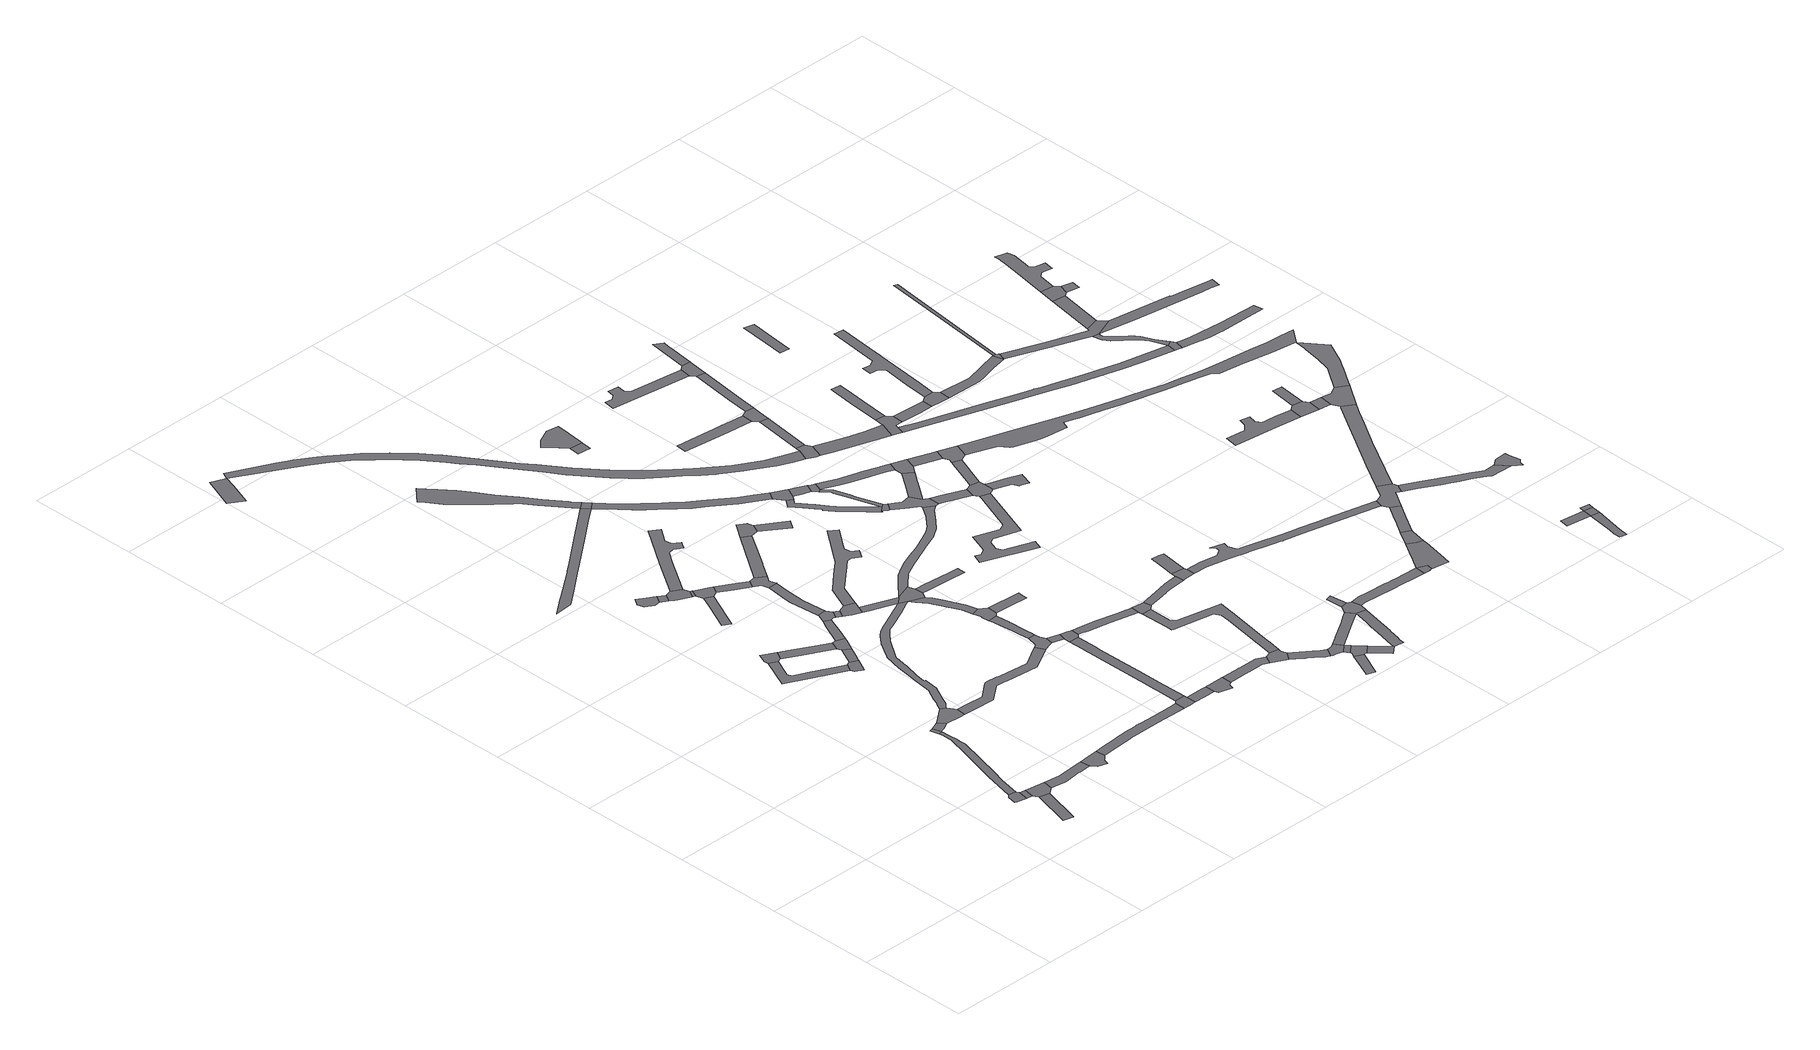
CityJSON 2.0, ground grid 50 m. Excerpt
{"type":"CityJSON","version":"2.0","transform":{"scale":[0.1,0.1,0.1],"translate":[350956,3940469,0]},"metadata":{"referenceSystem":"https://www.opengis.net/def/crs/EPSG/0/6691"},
"CityObjects":{
"road1":{"type":"Road","geometry":[{"type":"MultiSurface","lod":"1","boundaries":[[[0,1,2,3,4,5,6,7,8,9]]]}]},
"road2":{"type":"Road","geometry":[{"type":"MultiSurface","lod":"1","boundaries":[[[10,11,12,13]]]}]},
"road3":{"type":"Road","attributes":{"RoadStructureAttribute.sectionType":"1"},"geometry":[{"type":"MultiSurface","lod":"1","boundaries":[[[14,15,7,6,16]]]}]},
"road4":{"type":"Road","geometry":[{"type":"MultiSurface","lod":"1","boundaries":[[[12,17,18,14,16,13]]]}]},
"road5":{"type":"Road","attributes":{"RoadStructureAttribute.sectionType":"1"},"geometry":[{"type":"MultiSurface","lod":"1","boundaries":[[[19,20,21,22,23,9,8,24,25,26,27,28,29,30,31]]]}]},
"road6":{"type":"Road","attributes":{"RoadStructureAttribute.sectionType":"1"},"geometry":[{"type":"MultiSurface","lod":"1","boundaries":[[[32,33,34,35,18,17,36,37,38,39,40,41,42]]]}]},
"road7":{"type":"Road","geometry":[{"type":"MultiSurface","lod":"1","boundaries":[[[31,30,43,44,45,46]]]}]},
"road8":{"type":"Road","attributes":{"RoadStructureAttribute.sectionType":"1"},"geometry":[{"type":"MultiSurface","lod":"1","boundaries":[[[47,48,49,44,43,50,51]]]}]},
"road9":{"type":"Road","geometry":[{"type":"MultiSurface","lod":"1","boundaries":[[[52,53,54,55,56,57,47,51]]]}]},
"road10":{"type":"Road","geometry":[{"type":"MultiSurface","lod":"1","boundaries":[[[58,32,42,59,60,61,62,63,64,65,66]]]}]},
"road11":{"type":"Road","attributes":{"RoadStructureAttribute.sectionType":"1"},"geometry":[{"type":"MultiSurface","lod":"1","boundaries":[[[67,68,69,70,71,72,73,74,75]]]}]},
"road12":{"type":"Road","geometry":[{"type":"MultiSurface","lod":"1","boundaries":[[[72,71,76,77,78,79]]]}]},
"road13":{"type":"Road","geometry":[{"type":"MultiSurface","lod":"1","boundaries":[[[80,81,82,83,67,75]]]}]},
"road14":{"type":"Road","attributes":{"RoadStructureAttribute.sectionType":"1"},"geometry":[{"type":"MultiSurface","lod":"1","boundaries":[[[76,84,85,86,87,88,89,77]]]}]},
"road15":{"type":"Road","geometry":[{"type":"MultiSurface","lod":"1","boundaries":[[[90,91,92,93,94,95,96]]]}]},
"road16":{"type":"Road","attributes":{"RoadStructureAttribute.sectionType":"1"},"geometry":[{"type":"MultiSurface","lod":"1","boundaries":[[[97,98,99,100,101,83,82]]]}]},
"road17":{"type":"Road","attributes":{"RoadStructureAttribute.sectionType":"1"},"geometry":[{"type":"MultiSurface","lod":"1","boundaries":[[[95,102,103,96]]]}]},
"road18":{"type":"Road","attributes":{"RoadStructureAttribute.sectionType":"1"},"geometry":[{"type":"MultiSurface","lod":"1","boundaries":[[[104,105,106,107,108,109]]]}]},
"road19":{"type":"Road","geometry":[{"type":"MultiSurface","lod":"1","boundaries":[[[110,111,103,102,112,113,114,115,116,117]]]}]},
"road20":{"type":"Road","geometry":[{"type":"MultiSurface","lod":"1","boundaries":[[[118,87,86,100,99,119,120]]]}]},
"road21":{"type":"Road","attributes":{"RoadStructureAttribute.sectionType":"1"},"geometry":[{"type":"MultiSurface","lod":"1","boundaries":[[[121,122,123,124,125,126,127,128,129,130,131,132,133,134,135,136,137]]]}]},
"road22":{"type":"Road","attributes":{"RoadStructureAttribute.sectionType":"1"},"geometry":[{"type":"MultiSurface","lod":"1","boundaries":[[[138,139,140,141,142,143,144,145,146,147,148,149,150,151,152,66,65,153,154,155,156,157,158,159,160,161,162,163,164]]]}]},
"road23":{"type":"Road","attributes":{"RoadStructureAttribute.sectionType":"1"},"geometry":[{"type":"MultiSurface","lod":"1","boundaries":[[[116,115,165,166]]]}]},
"road24":{"type":"Road","geometry":[{"type":"MultiSurface","lod":"1","boundaries":[[[165,104,109,167,168,169,170,166]]]}]},
"road25":{"type":"Road","attributes":{"RoadStructureAttribute.sectionType":"1"},"geometry":[{"type":"MultiSurface","lod":"1","boundaries":[[[171,172,173,174,118,120]]]}]},
"road26":{"type":"Road","attributes":{"RoadStructureAttribute.sectionType":"1"},"geometry":[{"type":"MultiSurface","lod":"1","boundaries":[[[53,175,176,177,178,179,180,181,182,183,184,185,186,187,188,189,190,191,192,193,54]]]}]},
"road27":{"type":"Road","attributes":{"RoadStructureAttribute.sectionType":"1"},"geometry":[{"type":"MultiSurface","lod":"1","boundaries":[[[194,195,196,197,198,199,200,201,202,203,204,205,206,207,208,209,210,56,55,211,212,213,214,215,216,217,218,219,220,221,222,223,224,225,226,227,228,229,230,231]]]}]},
"road28":{"type":"Road","geometry":[{"type":"MultiSurface","lod":"1","boundaries":[[[172,232,233,234,235,236,237,173]]]}]},
"road29":{"type":"Road","attributes":{"RoadStructureAttribute.sectionType":"1"},"geometry":[{"type":"MultiSurface","lod":"1","boundaries":[[[167,238,239,240,241,168]]]}]},
"road30":{"type":"Road","attributes":{"RoadStructureAttribute.sectionType":"1"},"geometry":[{"type":"MultiSurface","lod":"1","boundaries":[[[233,242,243,234]]]}]},
"road31":{"type":"Road","attributes":{"RoadStructureAttribute.sectionType":"1"},"geometry":[{"type":"MultiSurface","lod":"1","boundaries":[[[244,245,236,235,246,247,248,249,250,251,252,253]]]}]},
"road32":{"type":"Road","attributes":{"RoadStructureAttribute.sectionType":"1"},"geometry":[{"type":"MultiSurface","lod":"1","boundaries":[[[254,255,256,257,258,259,260,261,262,263,264,265,266,110,117]]]}]},
"road33":{"type":"Road","geometry":[{"type":"MultiSurface","lod":"1","boundaries":[[[267,268,269,243,242,270,271]]]}]},
"road34":{"type":"Road","geometry":[{"type":"MultiSurface","lod":"1","boundaries":[[[252,272,273,274,275,276,277,240,239,278,253]]]}]},
"road35":{"type":"Road","attributes":{"RoadStructureAttribute.sectionType":"1"},"geometry":[{"type":"MultiSurface","lod":"1","boundaries":[[[279,280,281,282,283,284,285,286,287,288,289,290,291,292,293,294,295,296,297,298,299,137]]]}]},
"road36":{"type":"Road","geometry":[{"type":"MultiSurface","lod":"1","boundaries":[[[300,301,302,303,304,305,138,164]]]}]},
"road37":{"type":"Road","attributes":{"RoadStructureAttribute.sectionType":"1"},"geometry":[{"type":"MultiSurface","lod":"1","boundaries":[[[306,307,308,267,271,309,310,194]]]}]},
"road38":{"type":"Road","attributes":{"RoadStructureAttribute.sectionType":"1"},"geometry":[{"type":"MultiSurface","lod":"1","boundaries":[[[311,312,313,314,315,316,303,302]]]}]},
"road39":{"type":"Road","attributes":{"RoadStructureAttribute.sectionType":"1"},"geometry":[{"type":"MultiSurface","lod":"1","boundaries":[[[304,317,318,319,320,321,322,323,324,325,326,327,328,329,330,331,332,333,334,335,305]]]}]},
"road40":{"type":"Road","attributes":{"RoadStructureAttribute.sectionType":"1"},"geometry":[{"type":"MultiSurface","lod":"1","boundaries":[[[336,337,338,339,340,277,276]]]}]},
"road41":{"type":"Road","geometry":[{"type":"MultiSurface","lod":"1","boundaries":[[[341,342,343,344,184,183,345,346,347,348]]]}]},
"road42":{"type":"Road","geometry":[{"type":"MultiSurface","lod":"1","boundaries":[[[136,349,350,279,137]]]}]},
"road43":{"type":"Road","geometry":[{"type":"MultiSurface","lod":"1","boundaries":[[[351,352,306,194,231,353,354]]]}]},
"road44":{"type":"Road","attributes":{"RoadStructureAttribute.sectionType":"1"},"geometry":[{"type":"MultiSurface","lod":"1","boundaries":[[[342,355,356,357,358,359,360,361,362,363,364,365,366,367,343]]]}]},
"road45":{"type":"Road","attributes":{"RoadStructureAttribute.sectionType":"1"},"geometry":[{"type":"MultiSurface","lod":"1","boundaries":[[[368,369,370,371,372,373,374,375,376,377,378,379,380,381,382,383,384,385,353,231]]]}]},
"road46":{"type":"Road","attributes":{"RoadStructureAttribute.sectionType":"1"},"geometry":[{"type":"MultiSurface","lod":"1","boundaries":[[[347,386,387,348]]]}]},
"road47":{"type":"Road","attributes":{"RoadStructureAttribute.sectionType":"1"},"geometry":[{"type":"MultiSurface","lod":"1","boundaries":[[[388,389,390,391,392,393,394,395,396,397,398,399,400,401,402,403,404,405,406,407,408,409,410,411,412,413,414,415,416,417,418,419,420,421,422,423,424,425,426,427,428,429,430,431,432,433,434,435,436,437,438,439,440,441,442,443,444,445,446,447,448,449,450,390,451,452,453]]]}]},
"road48":{"type":"Road","geometry":[{"type":"MultiSurface","lod":"1","boundaries":[[[312,454,455,456,457,458,459,313]]]}]},
"road49":{"type":"Road","geometry":[{"type":"MultiSurface","lod":"1","boundaries":[[[377,376,460,461,462,364,363,463,464]]]}]},
"road50":{"type":"Road","attributes":{"RoadStructureAttribute.sectionType":"1"},"geometry":[{"type":"MultiSurface","lod":"1","boundaries":[[[465,466,467,468,469,470,471,472,473,474,475,476,477,478,479,480,481,482,483,269,268]]]}]},
"road51":{"type":"Road","geometry":[{"type":"MultiSurface","lod":"1","boundaries":[[[484,485,387,386,325,324,486,487]]]}]},
"road52":{"type":"Road","attributes":{"RoadStructureAttribute.sectionType":"1"},"geometry":[{"type":"MultiSurface","lod":"1","boundaries":[[[488,340,339,489,490,491,492,493]]]}]},
"road53":{"type":"Road","geometry":[{"type":"MultiSurface","lod":"1","boundaries":[[[463,494,495,496,497,464]]]}]},
"road54":{"type":"Road","attributes":{"RoadStructureAttribute.sectionType":"1"},"geometry":[{"type":"MultiSurface","lod":"1","boundaries":[[[498,499,500,501,502,503,504,351,354]]]}]},
"road55":{"type":"Road","attributes":{"RoadStructureAttribute.sectionType":"1"},"geometry":[{"type":"MultiSurface","lod":"1","boundaries":[[[505,506,507,508,509,510,511,512,513,514,515,516,517,518,519,520,521,522,523,524,525,526,349,136]]]}]},
"road56":{"type":"Road","attributes":{"RoadStructureAttribute.sectionType":"1"},"geometry":[{"type":"MultiSurface","lod":"1","boundaries":[[[527,528,529,530,531,532,533,534,535,536,537,538,539,458,457]]]}]},
"road57":{"type":"Road","geometry":[{"type":"MultiSurface","lod":"1","boundaries":[[[540,541,490,489]]]}]},
"road58":{"type":"Road","attributes":{"RoadStructureAttribute.sectionType":"1"},"geometry":[{"type":"MultiSurface","lod":"1","boundaries":[[[486,542,543,544,545,546,547,548,549,550,551,487]]]}]},
"road59":{"type":"Road","attributes":{"RoadStructureAttribute.sectionType":"1"},"geometry":[{"type":"MultiSurface","lod":"1","boundaries":[[[552,553,554,555,556,557,558,559,560,561,562,563,564,306,352,565,566,567,568,569,570,571,572,573,574,575,576]]]}]},
"road60":{"type":"Road","geometry":[{"type":"MultiSurface","lod":"1","boundaries":[[[577,578,579,580,532,531,581]]]}]},
"road61":{"type":"Road","geometry":[{"type":"MultiSurface","lod":"1","boundaries":[[[582,583,584,585]]]}]},
"road62":{"type":"Road","attributes":{"RoadStructureAttribute.sectionType":"1"},"geometry":[{"type":"MultiSurface","lod":"1","boundaries":[[[586,587,588,589,582,585,590,591,592,593]]]}]},
"road63":{"type":"Road","geometry":[{"type":"MultiSurface","lod":"1","boundaries":[[[594,595,546,545,596,597,598]]]}]},
"road64":{"type":"Road","attributes":{"RoadStructureAttribute.sectionType":"1"},"geometry":[{"type":"MultiSurface","lod":"1","boundaries":[[[599,600,601,602,603,604,605,580,579,606,607,608,609,610,611,612,613,597,596]]]}]},
"road65":{"type":"Road","attributes":{"RoadStructureAttribute.sectionType":"1"},"geometry":[{"type":"MultiSurface","lod":"1","boundaries":[[[614,615,616,577,581,617,618,619,620,621,622,623,624,625]]]}]},
"road66":{"type":"Road","geometry":[{"type":"MultiSurface","lod":"1","boundaries":[[[626,627,628,515,514,629,630,631]]]}]},
"road67":{"type":"Road","attributes":{"RoadStructureAttribute.sectionType":"1"},"geometry":[{"type":"MultiSurface","lod":"1","boundaries":[[[632,633,634,635,636,637,638,639,630,629,640,641,642,643,644,645,646,647,648,649,650]]]}]},
"road68":{"type":"Road","geometry":[{"type":"MultiSurface","lod":"1","boundaries":[[[651,652,653,654,655,656,657]]]}]},
"road69":{"type":"Road","attributes":{"RoadStructureAttribute.sectionType":"1"},"geometry":[{"type":"MultiSurface","lod":"1","boundaries":[[[658,659,660,661,626,631]]]}]},
"road70":{"type":"Road","geometry":[{"type":"MultiSurface","lod":"1","boundaries":[[[662,663,625,624,664,665,666,667,668,669]]]}]},
"road71":{"type":"Road","attributes":{"RoadStructureAttribute.sectionType":"1"},"geometry":[{"type":"MultiSurface","lod":"1","boundaries":[[[667,670,671,672,668]]]}]},
"road72":{"type":"Road","geometry":[{"type":"MultiSurface","lod":"1","boundaries":[[[673,674,675,660,659,676]]]}]},
"road73":{"type":"Road","geometry":[{"type":"MultiSurface","lod":"1","boundaries":[[[650,677,678,679,680,681,682,683,684,632]]]}]},
"road74":{"type":"Road","geometry":[{"type":"MultiSurface","lod":"1","boundaries":[[[685,686,672,671,687,657,656,688,689,690]]]}]},
"road75":{"type":"Road","attributes":{"RoadStructureAttribute.sectionType":"1"},"geometry":[{"type":"MultiSurface","lod":"1","boundaries":[[[691,692,693,694,695,696,697,698,699,700,594,598]]]}]},
"road76":{"type":"Road","attributes":{"RoadStructureAttribute.sectionType":"1"},"geometry":[{"type":"MultiSurface","lod":"1","boundaries":[[[690,689,701,702,703,704]]]}]},
"road77":{"type":"Road","attributes":{"RoadStructureAttribute.sectionType":"1"},"geometry":[{"type":"MultiSurface","lod":"1","boundaries":[[[705,706,707,708,709,710,711,712,713,714,715,716,717,718,719,720,721,722,723]]]}]},
"road78":{"type":"Road","geometry":[{"type":"MultiSurface","lod":"1","boundaries":[[[575,724,725,726,727,728,729,681,680,730,731,576]]]}]},
"road79":{"type":"Road","attributes":{"RoadStructureAttribute.sectionType":"1"},"geometry":[{"type":"MultiSurface","lod":"1","boundaries":[[[732,733,734,735,736,737,738,669,668,739,740,732,741,742,743,744,704,745,746,747,748,749,750,751]]]}]},
"road80":{"type":"Road","attributes":{"RoadStructureAttribute.sectionType":"1"},"geometry":[{"type":"MultiSurface","lod":"1","boundaries":[[[752,753,754,755,632,684,756,757,758,759,673,760,761,762,763,764,765,766,767,768,769,770,771,772,773,774,674,673,676]]]}]},
"road81":{"type":"Road","attributes":{"RoadStructureAttribute.sectionType":"1"},"geometry":[{"type":"MultiSurface","lod":"1","boundaries":[[[775,776,777,778,779,780,781,782]]]}]},
"road82":{"type":"Road","geometry":[{"type":"MultiSurface","lod":"1","boundaries":[[[783,784,785,696,695,786,787,788]]]}]},
"road83":{"type":"Road","geometry":[{"type":"MultiSurface","lod":"1","boundaries":[[[784,789,790,791,792,793,785]]]}]},
"road84":{"type":"Road","attributes":{"RoadStructureAttribute.sectionType":"1"},"geometry":[{"type":"MultiSurface","lod":"1","boundaries":[[[794,795,796,797,798,799,728,727]]]}]},
"road85":{"type":"Road","attributes":{"RoadStructureAttribute.sectionType":"1"},"geometry":[{"type":"MultiSurface","lod":"1","boundaries":[[[800,725,724,801,802,803]]]}]},
"road86":{"type":"Road","geometry":[{"type":"MultiSurface","lod":"1","boundaries":[[[420,804,805,806,807,808,809,421]]]}]},
"road87":{"type":"Road","geometry":[{"type":"MultiSurface","lod":"1","boundaries":[[[810,811,812,813,733,732,751]]]}]},
"road88":{"type":"Road","attributes":{"RoadStructureAttribute.sectionType":"1"},"geometry":[{"type":"MultiSurface","lod":"1","boundaries":[[[814,815,813,812]]]}]},
"road89":{"type":"Road","attributes":{"RoadStructureAttribute.sectionType":"1"},"geometry":[{"type":"MultiSurface","lod":"1","boundaries":[[[808,816,817,818,809]]]}]},
"road90":{"type":"Road","geometry":[{"type":"MultiSurface","lod":"1","boundaries":[[[803,802,705,723,819,820,821,822,823]]]}]},
"road91":{"type":"Road","geometry":[{"type":"MultiSurface","lod":"1","boundaries":[[[767,766,798,797,824,825]]]}]},
"road92":{"type":"Road","geometry":[{"type":"MultiSurface","lod":"1","boundaries":[[[826,827,828,829,830,831,832,833,834,835]]]}]},
"road93":{"type":"Road","geometry":[{"type":"MultiSurface","lod":"1","boundaries":[[[775,782,818,817,836,837,838]]]}]},
"road94":{"type":"Road","attributes":{"RoadStructureAttribute.sectionType":"1"},"geometry":[{"type":"MultiSurface","lod":"1","boundaries":[[[839,840,841,842,843,844,807,806]]]}]},
"road95":{"type":"Road","attributes":{"RoadStructureAttribute.sectionType":"1"},"geometry":[{"type":"MultiSurface","lod":"1","boundaries":[[[845,846,847,823,822,848,849]]]}]},
"road96":{"type":"Road","attributes":{"RoadStructureAttribute.sectionType":"1"},"geometry":[{"type":"MultiSurface","lod":"1","boundaries":[[[824,850,851,852,825]]]}]},
"road97":{"type":"Road","attributes":{"RoadStructureAttribute.sectionType":"1"},"geometry":[{"type":"MultiSurface","lod":"1","boundaries":[[[853,854,855,856,857,858,859,860,861,862,863,820,819]]]}]},
"road98":{"type":"Road","attributes":{"RoadStructureAttribute.sectionType":"1"},"geometry":[{"type":"MultiSurface","lod":"1","boundaries":[[[837,864,865,866,867,838]]]}]},
"road99":{"type":"Road","attributes":{"RoadStructureAttribute.sectionType":"1"},"geometry":[{"type":"MultiSurface","lod":"1","boundaries":[[[810,868,869,870,871,872,873,874,875,876,877,878,879,880,881,882,883,811]]]}]},
"road100":{"type":"Road","geometry":[{"type":"MultiSurface","lod":"1","boundaries":[[[848,884,885,851,850,886,887,849]]]}]},
"road101":{"type":"Road","geometry":[{"type":"MultiSurface","lod":"1","boundaries":[[[888,889,826,835,866,865,890,891]]]}]},
"road102":{"type":"Road","geometry":[{"type":"MultiSurface","lod":"1","boundaries":[[[842,841,892,893,894,895,896,897,898,899]]]}]},
"road103":{"type":"Road","attributes":{"RoadStructureAttribute.sectionType":"1"},"geometry":[{"type":"MultiSurface","lod":"1","boundaries":[[[900,901,902,903,904,905,888,891]]]}]},
"road104":{"type":"Road","attributes":{"RoadStructureAttribute.sectionType":"1"},"geometry":[{"type":"MultiSurface","lod":"1","boundaries":[[[906,907,908,909,910,911,912,913,914,915,916,917,918,919,920,921,922,923,924,925,926,927,928,929,930,931,932,933,934,935,936,783,788]]]}]},
"road105":{"type":"Road","attributes":{"RoadStructureAttribute.sectionType":"1"},"geometry":[{"type":"MultiSurface","lod":"1","boundaries":[[[937,938,939,940,941,942,899,898]]]}]},
"road106":{"type":"Road","geometry":[{"type":"MultiSurface","lod":"1","boundaries":[[[873,943,944,945,946,874]]]}]},
"road107":{"type":"Road","attributes":{"RoadStructureAttribute.sectionType":"1"},"geometry":[{"type":"MultiSurface","lod":"1","boundaries":[[[947,948,949,897,896]]]}]},
"road108":{"type":"Road","attributes":{"RoadStructureAttribute.sectionType":"1"},"geometry":[{"type":"MultiSurface","lod":"1","boundaries":[[[945,950,951,952,953,954,955,956,957,958,959,960,961,874,946]]]}]},
"road109":{"type":"Road","geometry":[{"type":"MultiSurface","lod":"1","boundaries":[[[962,949,948,963,964,965,966]]]}]},
"road110":{"type":"Road","geometry":[{"type":"MultiSurface","lod":"1","boundaries":[[[967,968,969,959,958,957]]]}]},
"road111":{"type":"Road","attributes":{"RoadStructureAttribute.sectionType":"1"},"geometry":[{"type":"MultiSurface","lod":"1","boundaries":[[[970,971,972,973,974,975,976]]]}]},
"road112":{"type":"Road","attributes":{"RoadStructureAttribute.sectionType":"1"},"geometry":[{"type":"MultiSurface","lod":"1","boundaries":[[[977,978,979,980,981,982,983,984,985,986,962,966]]]}]},
"road113":{"type":"Road","attributes":{"RoadStructureAttribute.sectionType":"1"},"geometry":[{"type":"MultiSurface","lod":"1","boundaries":[[[987,988,989,990,991,992,993,994,995,969,968]]]}]},
"road114":{"type":"Road","attributes":{"RoadStructureAttribute.sectionType":"1"},"geometry":[{"type":"MultiSurface","lod":"1","boundaries":[[[964,996,997,998,999,1000,1001,1002,1003,1004,965]]]}]},
"road115":{"type":"Road","geometry":[{"type":"MultiSurface","lod":"1","boundaries":[[[1005,1006,919,918,991,990,1007,1008,1009,1010,1011,1012,1013,1014,1015]]]}]},
"road116":{"type":"Road","attributes":{"RoadStructureAttribute.sectionType":"1"},"geometry":[{"type":"MultiSurface","lod":"1","boundaries":[[[893,1016,1017,1018,1019,1020,1021,1022,1023,1024,1025,1026,1027,1028,1029,1030,1031,1032,1033,1034,1035,1036,1037,1038,1039,894]]]}]},
"road117":{"type":"Road","geometry":[{"type":"MultiSurface","lod":"1","boundaries":[[[1002,1001,1040,1041,1042,1043,1044,1045]]]}]},
"road118":{"type":"Road","attributes":{"RoadStructureAttribute.sectionType":"1"},"geometry":[{"type":"MultiSurface","lod":"1","boundaries":[[[1046,1047,1048,1049,1050,1051,1052,1053,1054,1055,1056,1057,1058,1059,1060,1061,1062,1063,1064,1065,885,884,1066,1067,1068,1069,1070,1071,1072,1073,1074,1075,1076,1077,1078,1079,1080,1081,1082,1083,1084,1085,1086,1087,1088,1089,1090,1091,1092,1093,1094,1095,1096]]]}]},
"road119":{"type":"Road","attributes":{"RoadStructureAttribute.sectionType":"1"},"geometry":[{"type":"MultiSurface","lod":"1","boundaries":[[[1097,1098,1099,1100,1101,1102,1103,1104,1105,1106,1107,1108,1109,1110]]]}]},
"road120":{"type":"Road","geometry":[{"type":"MultiSurface","lod":"1","boundaries":[[[1111,1112,1113,1114]]]}]},
"road121":{"type":"Road","attributes":{"RoadStructureAttribute.sectionType":"1"},"geometry":[{"type":"MultiSurface","lod":"1","boundaries":[[[1114,1115,1116,1117,1118,1119,1120,1121,1122,1123,1124,1125]]]}]},
"road122":{"type":"Road","attributes":{"RoadStructureAttribute.sectionType":"1"},"geometry":[{"type":"MultiSurface","lod":"1","boundaries":[[[1126,1127,1128,1129,1130,1131,1013,1012,1132,1133,1134,1135,1136,1137,1138,1139,1140,1141,1142]]]}]},
"road123":{"type":"Road","attributes":{"RoadStructureAttribute.sectionType":"1"},"geometry":[{"type":"MultiSurface","lod":"1","boundaries":[[[1044,1143,1144,1145,1146,1147,1148,1045]]]}]},
"road124":{"type":"Road","attributes":{"RoadStructureAttribute.sectionType":"1"},"geometry":[{"type":"MultiSurface","lod":"1","boundaries":[[[1014,1149,1150,1151,1152,1153,1154,1155,1156,1157,1158,1159,1015]]]}]},
"road125":{"type":"Road","geometry":[{"type":"MultiSurface","lod":"1","boundaries":[[[1160,1111,1114,1125]]]}]},
"road126":{"type":"Road","attributes":{"RoadStructureAttribute.sectionType":"1"},"geometry":[{"type":"MultiSurface","lod":"1","boundaries":[[[1161,1162,1111,1160]]]}]},
"road127":{"type":"Road","attributes":{"RoadStructureAttribute.sectionType":"1"},"geometry":[{"type":"MultiSurface","lod":"1","boundaries":[[[1163,1164,1165,1166,1167,1168,1169,1170,1041,1040,1171,1172,1173,1174]]]}]},
"road128":{"type":"Road","geometry":[{"type":"MultiSurface","lod":"1","boundaries":[[[1175,1176,1110,1109,1177,1178]]]}]},
"road129":{"type":"Road","geometry":[{"type":"MultiSurface","lod":"1","boundaries":[[[1179,1180,1181,1126,1142,1182,1183,1184]]]}]},
"road130":{"type":"Road","geometry":[{"type":"MultiSurface","lod":"1","boundaries":[[[1185,1186,1176,1175]]]}]},
"road131":{"type":"Road","attributes":{"RoadStructureAttribute.sectionType":"1"},"geometry":[{"type":"MultiSurface","lod":"1","boundaries":[[[1177,1187,1188,1178]]]}]},
"road132":{"type":"Road","geometry":[{"type":"MultiSurface","lod":"1","boundaries":[[[1189,1190,1191,1192,1193,1194,1195,1163,1174,1196,1197,1198,1199,1200,1201,1026]]]}]},
"road133":{"type":"Road","geometry":[{"type":"MultiSurface","lod":"1","boundaries":[[[1155,1154,1202,1203,1204,1188,1187]]]}]},
"road134":{"type":"Road","geometry":[{"type":"MultiSurface","lod":"1","boundaries":[[[1025,1205,1206,1207,1189,1026]]]}]},
"road135":{"type":"Road","attributes":{"RoadStructureAttribute.sectionType":"1"},"geometry":[{"type":"MultiSurface","lod":"1","boundaries":[[[1167,1166,1208,1209]]]}]},
"road136":{"type":"Road","geometry":[{"type":"MultiSurface","lod":"1","boundaries":[[[1210,1209,1208,1211,1212,1213]]]}]},
"road137":{"type":"Road","geometry":[{"type":"MultiSurface","lod":"1","boundaries":[[[1211,1214,1215,1212]]]}]},
"road138":{"type":"Road","attributes":{"RoadStructureAttribute.sectionType":"1"},"geometry":[{"type":"MultiSurface","lod":"1","boundaries":[[[1216,1217,1218,1219,1220,1221,1222,1223,1203,1202,1224,1225,1226,1227,1228,1229,1096]]]}]},
"road139":{"type":"Road","attributes":{"RoadStructureAttribute.sectionType":"1"},"geometry":[{"type":"MultiSurface","lod":"1","boundaries":[[[1230,1231,1232,1233,1234,1235,1207,1206,1236,1237,1238,1239,1240,1241]]]}]},
"road140":{"type":"Road","attributes":{"RoadStructureAttribute.sectionType":"1"},"geometry":[{"type":"MultiSurface","lod":"1","boundaries":[[[1242,1243,1244,1245,1246,1247,1248,1249,1250,1251,1252,1253,1254,1210,1213]]]}]},
"road141":{"type":"Road","attributes":{"RoadStructureAttribute.sectionType":"1"},"geometry":[{"type":"MultiSurface","lod":"1","boundaries":[[[1255,1256,1257,1258,1164,1163,1259,1260,1261,1262,1263,1264]]]}]}
},
"vertices":[
[692,412,0],[682,370,0],[693,368,0],[704,365,0],[723,361,0],[724,360,0],[736,359,0],[743,406,0],[738,420,0],[703,423,0],
[728,151,0],[771,139,0],[821,318,0],[777,330,0],
[771,401,0],[754,404,0],[764,355,0],
[854,342,0],[861,388,0],
[815,885,0],[815,880,0],[816,847,0],[789,743,0],[737,566,0],[759,516,0],[774,566,0],[833,788,0],[834,815,0],[834,833,0],[832,876,0],[830,910,0],[814,909,0],
[1061,388,0],[1050,387,0],[938,378,0],[932,377,0],[888,337,0],[917,333,0],[927,332,0],[999,339,0],[1011,340,0],[1015,340,0],[1065,343,0],
[830,914,0],[817,952,0],[806,948,0],[804,948,0],
[859,969,0],[856,967,0],[835,958,0],[849,920,0],[883,938,0],
[953,935,0],[977,934,0],[980,979,0],[958,1016,0],[934,1028,0],[934,1027,0],
[1093,391,0],[1070,336,0],[1084,320,0],[1126,307,0],[1134,333,0],[1137,335,0],[1153,350,0],[1156,353,0],[1152,396,0],
[899,1494,0],[764,1560,0],[695,1593,0],[689,1613,0],[729,1699,0],[693,1717,0],[629,1578,0],[724,1534,0],[881,1460,0],
[748,1706,0],[769,1745,0],[707,1778,0],[690,1737,0],
[887,1440,0],[921,1423,0],[951,1484,0],[918,1501,0],
[821,1667,0],[870,1642,0],[949,1600,0],[965,1641,0],[905,1673,0],[820,1718,0],
[671,2373,0],[644,2390,0],[622,2356,0],[630,2328,0],[668,2305,0],[694,2310,0],[716,2345,0],
[958,1498,0],[962,1506,0],[990,1560,0],[956,1581,0],[928,1520,0],
[726,2290,0],[748,2325,0],
[834,2207,0],[812,2159,0],[750,2027,0],[786,2009,0],[813,2068,0],[871,2189,0],
[777,2332,0],[755,2327,0],[746,2278,0],[755,2272,0],[757,2271,0],[810,2247,0],[830,2280,0],[822,2309,0],
[985,1643,0],[1017,1614,0],[1022,1627,0],
[921,2967,0],[778,2855,0],[669,2768,0],[629,2737,0],[599,2713,0],[587,2703,0],[451,2602,0],[445,2598,0],[360,2534,0],[445,2541,0],[517,2597,0],[612,2672,0],[661,2711,0],[804,2823,0],[899,2898,0],[965,2949,0],[938,2981,0],
[1601,411,0],[1565,411,0],[1479,411,0],[1449,411,0],[1409,412,0],[1402,412,0],[1392,412,0],[1391,412,0],[1381,412,0],[1327,411,0],[1324,411,0],[1284,408,0],[1260,406,0],[1228,403,0],[1195,400,0],[1165,353,0],[1225,358,0],[1233,358,0],[1239,359,0],[1268,361,0],[1296,363,0],[1321,366,0],[1333,367,0],[1461,366,0],[1567,365,0],[1573,365,0],[1601,365,0],
[823,2241,0],[840,2275,0],
[897,2202,0],[915,2237,0],[905,2242,0],[852,2268,0],
[1042,1674,0],[1076,1756,0],[1045,1770,0],[1033,1746,0],
[1033,931,0],[1125,926,0],[1197,983,0],[1207,986,0],[1241,982,0],[1256,981,0],[1405,966,0],[1510,1026,0],[1514,1028,0],[1492,1067,0],[1477,1059,0],[1395,1012,0],[1261,1025,0],[1245,1027,0],[1198,1032,0],[1189,1031,0],[1180,1028,0],[1110,972,0],[1035,976,0],
[1337,1652,0],[1209,1593,0],[1189,1584,0],[1154,1566,0],[1129,1543,0],[1098,1506,0],[1097,1505,0],[1057,1441,0],[1049,1430,0],[1043,1420,0],[1022,1334,0],[1021,1326,0],[1001,1194,0],[995,1147,0],[965,1089,0],[956,1065,0],[948,1055,0],[959,1018,0],[977,1038,0],[996,1078,0],[1028,1139,0],[1037,1204,0],[1037,1205,0],[1030,1205,0],[1031,1212,0],[1038,1254,0],[1054,1326,0],[1059,1348,0],[1065,1380,0],[1065,1394,0],[1076,1410,0],[1132,1491,0],[1163,1527,0],[1185,1547,0],[1221,1563,0],[1300,1599,0],[1357,1629,0],[1371,1636,0],
[1090,1760,0],[1099,1755,0],[1119,1790,0],[1101,1815,0],[1061,1812,0],[1061,1806,0],
[959,2166,0],[1021,2130,0],[1042,2165,0],[969,2207,0],
[1121,1742,0],[1142,1777,0],
[1050,1976,0],[1050,1953,0],[1099,1846,0],[1093,1928,0],[1094,1959,0],[1095,1974,0],[1096,1997,0],[1097,2011,0],[1106,2081,0],[1062,2078,0],
[923,2466,0],[962,2523,0],[991,2528,0],[1024,2506,0],[1038,2526,0],[1047,2539,0],[1014,2561,0],[1008,2591,0],[1054,2658,0],[1013,2686,0],[927,2560,0],[882,2493,0],[808,2379,0],
[1209,1740,0],[1222,1771,0],[1177,1789,0],[1155,1722,0],[1195,1706,0],
[1107,2084,0],[1103,2094,0],[1096,2116,0],[1108,2133,0],[1114,2142,0],[1072,2169,0],[1053,2112,0],
[970,3005,0],[944,3039,0],[938,3047,0],[877,3130,0],[828,3201,0],[771,3280,0],[731,3342,0],[688,3404,0],[642,3461,0],[638,3467,0],[589,3524,0],[527,3457,0],[547,3429,0],[587,3373,0],[654,3305,0],[721,3235,0],[777,3185,0],[794,3173,0],[838,3110,0],[919,3004,0],[929,2992,0],
[1609,365,0],[1636,365,0],[1661,365,0],[1661,410,0],[1661,425,0],[1615,425,0],
[1368,1680,0],[1304,1705,0],[1305,1706,0],[1221,1695,0],[1290,1671,0],
[1713,365,0],[1764,365,0],[1764,410,0],[1743,410,0],[1742,410,0],[1671,410,0],
[1660,528,0],[1660,533,0],[1660,671,0],[1659,728,0],[1659,757,0],[1659,877,0],[1660,902,0],[1659,998,0],[1615,998,0],[1615,928,0],[1615,921,0],[1615,841,0],[1615,794,0],[1615,689,0],[1615,672,0],[1615,616,0],[1615,611,0],[1615,542,0],[1615,525,0],
[1158,2209,0],[1161,2213,0],[1221,2306,0],[1268,2379,0],[1231,2404,0],
[1556,1105,0],[1555,1129,0],[1520,1127,0],[1507,1076,0],[1525,1031,0],[1538,1036,0],[1560,1043,0],[1568,1079,0],
[994,2975,0],[988,2982,0],
[1451,1677,0],[1442,1706,0],[1438,1610,0],[1453,1636,0],
[1554,1146,0],[1552,1169,0],[1551,1195,0],[1548,1244,0],[1548,1249,0],[1546,1261,0],[1548,1262,0],[1542,1319,0],[1542,1325,0],[1499,1320,0],[1500,1311,0],[1513,1206,0],[1517,1167,0],
[1381,1623,0],[1390,1610,0],[1421,1567,0],[1429,1551,0],[1438,1532,0],[1455,1495,0],[1460,1484,0],[1477,1449,0],[1489,1399,0],[1526,1409,0],[1511,1461,0],[1492,1507,0],[1491,1510,0],[1489,1515,0],[1479,1538,0],[1467,1567,0],[1455,1586,0],[1452,1591,0],
[1614,1027,0],[1624,1063,0],
[69,3928,0],[107,4037,0],[125,4088,0],[351,3966,0],[418,3927,0],[483,3887,0],[548,3838,0],[619,3775,0],[681,3713,0],[694,3698,0],[737,3647,0],[799,3566,0],[828,3526,0],[868,3472,0],[928,3386,0],[1004,3273,0],[1013,3258,0],[1063,3182,0],[1116,3111,0],[1168,3047,0],[1215,2994,0],[1260,2950,0],[1309,2909,0],[1371,2859,0],[1426,2812,0],[1473,2774,0],[1480,2770,0],[1523,2744,0],[1563,2717,0],[1606,2691,0],[1678,2652,0],[1738,2625,0],[1789,2604,0],[1813,2661,0],[1771,2675,0],[1732,2688,0],[1670,2712,0],[1559,2773,0],[1442,2863,0],[1440,2865,0],[1349,2943,0],[1335,2954,0],[1308,2977,0],[1230,3056,0],[1178,3116,0],[1136,3170,0],[1112,3199,0],[1031,3313,0],[994,3364,0],[874,3542,0],[824,3615,0],[816,3625,0],[766,3687,0],[759,3696,0],[691,3768,0],[610,3844,0],[528,3910,0],[508,3925,0],[475,3947,0],[394,3997,0],[376,4006,0],[335,4029,0],[142,4122,0],[58,4116,0],[24,4024,0],[4,3968,0],
[1774,348,0],[1833,332,0],[1839,353,0],[1854,365,0],[1854,410,0],[1779,410,0],
[1496,1372,0],[1498,1358,0],[1494,1357,0],[1557,1340,0],[1559,1385,0],
[1263,1872,0],[1376,1971,0],[1405,1998,0],[1428,1999,0],[1465,1979,0],[1489,2016,0],[1463,2035,0],[1456,2065,0],[1467,2080,0],[1534,2169,0],[1496,2197,0],[1458,2145,0],[1386,2048,0],[1380,2039,0],[1365,2023,0],[1304,1969,0],[1229,1902,0],[1225,1899,0],[1218,1884,0],
[1666,1051,0],[1661,1053,0],[1675,1012,0],[1677,1049,0],
[1267,2457,0],[1304,2386,0],[1324,2427,0],[1319,2441,0],[1316,2451,0],[1280,2476,0],
[1633,1335,0],[1712,1330,0],[1713,1350,0],[1714,1375,0],
[1477,1635,0],[1589,1627,0],[1667,1621,0],[1670,1661,0],[1623,1664,0],[1499,1673,0],[1460,1676,0],
[1034,2871,0],[1070,2831,0],[1108,2793,0],[1142,2767,0],[1199,2713,0],[1228,2687,0],[1242,2675,0],[1297,2638,0],[1389,2570,0],[1505,2503,0],[1527,2540,0],[1526,2541,0],[1473,2571,0],[1419,2605,0],[1359,2649,0],[1305,2687,0],[1257,2723,0],[1209,2764,0],[1164,2801,0],[1128,2838,0],[1076,2886,0],[1029,2935,0],
[1954,365,0],[1955,365,0],[2008,364,0],[2026,364,0],[2054,350,0],[2074,390,0],[2035,409,0],[1950,410,0],[1947,410,0],[1941,410,0],[1925,410,0],[1889,410,0],[1864,410,0],
[1417,2306,0],[1445,2346,0],
[1697,1007,0],[1721,1001,0],[1821,983,0],[1946,955,0],[1949,995,0],[1939,995,0],[1917,1000,0],[1882,1007,0],[1785,1030,0],[1698,1045,0],
[1835,1996,0],[1803,1961,0],[1794,1950,0],[1778,1936,0],[1763,1926,0],[1719,1903,0],[1653,1873,0],[1603,1854,0],[1602,1853,0],[1548,1832,0],[1510,1811,0],[1475,1789,0],[1443,1757,0],[1453,1716,0],[1507,1769,0],[1572,1800,0],[1588,1807,0],[1680,1847,0],[1758,1880,0],[1772,1889,0],[1802,1910,0],[1841,1952,0],[1888,2007,0],[1913,2023,0],[1872,2051,0],
[2148,353,0],[2143,382,0],[2145,393,0],[2103,401,0],[2122,316,0],
[1202,3298,0],[1197,3249,0],[1256,3242,0],[1262,3292,0],
[1209,3440,0],[1162,3419,0],[1126,3383,0],[1147,3363,0],[1264,3305,0],[1276,3415,0],[1279,3438,0],[1219,3445,0],
[2008,990,0],[2003,990,0],[1947,935,0],[1994,936,0],[2014,953,0],
[1950,806,0],[1950,778,0],[1958,777,0],[2141,741,0],[2157,713,0],[2149,669,0],[2117,479,0],[2155,450,0],[2161,485,0],[2179,586,0],[2193,669,0],[2211,770,0],[2016,809,0],[1997,825,0],[1991,829,0],
[2254,273,0],[2235,288,0],[2230,292,0],[2168,282,0],[2174,277,0],[2180,272,0],[2222,240,0],[2231,233,0],[2237,229,0],[2243,225,0],[2254,219,0],[2277,260,0],
[1594,2505,0],[1586,2508,0],[1582,2510,0],[1536,2458,0],[1559,2441,0],[1572,2458,0],
[1762,2166,0],[1716,2211,0],[1640,2294,0],[1638,2297,0],[1625,2315,0],[1593,2359,0],[1590,2363,0],[1544,2422,0],[1508,2421,0],[1544,2374,0],[1571,2338,0],[1590,2316,0],[1585,2308,0],[1599,2291,0],[1603,2285,0],[1616,2269,0],[1625,2259,0],[1698,2182,0],[1736,2141,0],
[2272,59,0],[2262,36,0],[2261,34,0],[2297,18,0],[2347,125,0],[2353,136,0],[2314,153,0],
[1612,2443,0],[1645,2432,0],[1664,2472,0],[1628,2489,0],
[2304,263,0],[2287,261,0],[2263,214,0],[2272,214,0],[2278,214,0],[2307,204,0],[2341,235,0],[2318,272,0],
[2317,192,0],[2325,184,0],[2359,215,0],
[1678,2419,0],[1694,2458,0],[1680,2464,0],[1665,2408,0],
[1739,2138,0],[1744,2145,0],[1763,2132,0],[1769,2128,0],[1793,2163,0],[1784,2168,0],[1780,2170,0],[1780,2172,0],
[2396,175,0],[2393,177,0],[2323,172,0],[2359,136,0],[2367,136,0],[2402,168,0],
[2071,965,0],[2116,973,0],[2117,974,0],[2156,981,0],[2223,987,0],[2220,1027,0],[2198,1025,0],[2154,1020,0],[2150,1020,0],[2091,1006,0],
[2378,125,0],[2396,105,0],[2436,60,0],[2471,92,0],
[2080,1949,0],[2075,1935,0],[2005,1747,0],[1975,1734,0],[1862,1771,0],[1828,1678,0],[1800,1664,0],[1775,1673,0],[1757,1628,0],[1994,1536,0],[2010,1578,0],[1881,1628,0],[1869,1653,0],[1884,1696,0],[1909,1708,0],[2025,1670,0],[2026,1672,0],[2121,1929,0],[2122,1934,0],
[1933,2025,0],[1932,2077,0],[1919,2085,0],[1910,2091,0],[1883,2140,0],[1843,2132,0],[1834,2085,0],[1869,2061,0],
[2531,357,0],[2504,391,0],[2475,373,0],[2464,365,0],[2443,351,0],[2357,297,0],[2353,294,0],[2394,269,0],[2464,314,0],[2514,282,0],[2506,250,0],[2495,202,0],[2474,106,0],[2517,85,0],[2521,113,0],[2523,122,0],[2537,177,0],[2538,180,0],[2558,270,0],[2575,347,0],
[1697,2371,0],[1699,2363,0],[1714,2317,0],[1727,2273,0],[1743,2284,0],[1736,2308,0],[1716,2372,0],[1714,2380,0],[1749,2389,0],[1787,2373,0],[1867,2346,0],[1880,2342,0],[1936,2325,0],[1977,2309,0],[1980,2308,0],[1995,2350,0],[1956,2364,0],[1952,2366,0],[1881,2390,0],[1863,2397,0],[1801,2416,0],[1779,2422,0],[1726,2444,0],
[1829,2985,0],[1720,2996,0],[1543,3015,0],[1505,3020,0],[1499,2970,0],[1579,2961,0],[1715,2946,0],[1828,2935,0],
[2286,1032,0],[2281,1043,0],[2223,1051,0],[2234,988,0],[2262,990,0],[2285,990,0],
[2295,1148,0],[2298,1170,0],[2278,1173,0],[2241,1178,0],[2232,1117,0],
[1980,2187,0],[1983,2192,0],[2014,2235,0],[2020,2243,0],[1979,2272,0],[1936,2212,0],
[1978,2059,0],[1944,2021,0],[2066,1974,0],[2079,2019,0],
[1819,2592,0],[1829,2588,0],[1845,2582,0],[1870,2649,0],[1855,2676,0],[1815,2681,0],
[2583,381,0],[2574,425,0],[2555,433,0],[2522,426,0],
[2545,512,0],[2518,504,0],
[1856,2685,0],[1886,2905,0],[1846,2910,0],
[2150,1947,0],[2150,1996,0],[2149,2020,0],[2149,2021,0],[2108,2029,0],
[2044,2275,0],[2062,2327,0],
[1885,3376,0],[1646,3408,0],[1628,3432,0],[1632,3464,0],[1583,3471,0],[1578,3438,0],[1554,3420,0],[1521,3424,0],[1514,3375,0],[1879,3326,0],
[1893,2956,0],[1897,2993,0],[1858,2998,0],
[1902,2561,0],[1989,2534,0],[2137,2485,0],[2163,2560,0],[2086,2578,0],[2003,2601,0],
[2164,2178,0],[2148,2137,0],[2119,2059,0],[2208,2175,0],[2168,2190,0],
[2163,2234,0],[2181,2285,0],[2162,2291,0],
[2224,1921,0],[2234,1901,0],[2237,1893,0],[2248,1890,0],[2273,1881,0],[2280,1879,0],[2299,1935,0],[2302,1941,0],[2253,1959,0],[2174,1987,0],[2157,1994,0],
[1907,3069,0],[1937,3297,0],[1897,3303,0],[1870,3096,0],
[2608,384,0],[2751,375,0],[2795,373,0],[2821,371,0],[2827,370,0],[2911,365,0],[2914,411,0],[2843,415,0],[2815,417,0],[2792,418,0],[2769,419,0],[2754,421,0],[2664,427,0],[2617,430,0],[2615,430,0],[2612,429,0],
[2241,2190,0],[2264,2256,0],[2164,2232,0],[2175,2207,0],
[1909,3394,0],[1901,3388,0],[1947,3373,0],[1949,3389,0],
[2167,2475,0],[2182,2470,0],[2194,2508,0],[2198,2524,0],[2233,2522,0],[2236,2573,0],[2215,2599,0],[2170,2603,0],
[1964,3511,0],[1966,3527,0],[1970,3553,0],[1933,3578,0],[1927,3532,0],[1925,3517,0],
[2351,988,0],[2431,974,0],[2456,968,0],[2536,946,0],[2537,946,0],[2636,920,0],[2681,909,0],[2686,908,0],[2689,907,0],[2774,888,0],[2812,879,0],[3031,830,0],[3123,809,0],[3132,846,0],[2911,898,0],[2875,906,0],[2792,924,0],[2775,928,0],[2713,942,0],[2654,957,0],[2653,958,0],[2537,988,0],[2525,991,0],[2520,993,0],[2507,1032,0],[2513,1054,0],[2452,1072,0],[2470,1054,0],[2466,1035,0],[2435,1015,0],[2358,1029,0],
[2226,2730,0],[2238,2830,0],[2242,2868,0],[2198,2874,0],[2196,2860,0],[2181,2735,0],
[2940,363,0],[2943,367,0],[2953,366,0],[2958,393,0],
[2331,2517,0],[2387,2515,0],[2389,2565,0],
[3014,356,0],[3021,355,0],[3031,353,0],[3040,385,0],[3046,412,0],[3056,462,0],[3064,505,0],[3069,528,0],[3042,534,0],[3003,558,0],[2973,508,0],[2947,465,0],
[2414,2581,0],[2435,2513,0],[2477,2511,0],[2479,2560,0],[2459,2581,0],
[3083,599,0],[3085,606,0],[3046,629,0],
[2305,3396,0],[2261,3410,0],[2247,3278,0],[2241,3227,0],[2237,3189,0],[2281,3184,0],[2290,3264,0],
[2469,2663,0],[2521,3129,0],[2477,3134,0],[2450,2899,0],[2422,2883,0],[2385,2887,0],[2381,2842,0],[2420,2838,0],[2441,2816,0],[2427,2693,0],
[3127,676,0],[3128,677,0],[3134,687,0],[3175,753,0],[3136,778,0],[3097,713,0],[3078,682,0],[3071,670,0],[3060,652,0],
[2541,2509,0],[2641,2507,0],[2672,2515,0],[2697,2521,0],[2739,2532,0],[2812,2549,0],[2800,2596,0],[2630,2552,0],[2621,2552,0],
[3170,858,0],[3137,845,0],[3182,764,0],[3183,766,0],[3220,825,0],[3225,836,0],[3241,826,0],[3245,824,0],[3266,863,0],[3259,885,0],[3204,917,0],
[2277,2438,0],[2415,2391,0],[2627,2320,0],[2725,2288,0],[2804,2262,0],[2867,2241,0],[2980,2207,0],[3087,2177,0],[3178,2155,0],[3318,2125,0],[3327,2167,0],[3216,2190,0],[3105,2214,0],[3056,2227,0],[2958,2256,0],[2817,2299,0],[2777,2311,0],[2749,2322,0],[2747,2322,0],[2691,2340,0],[2639,2357,0],[2543,2388,0],[2429,2425,0],[2273,2475,0],
[2814,2550,0],[2828,2587,0],[2826,2588,0],[2814,2593,0],[2815,2595,0],[2802,2596,0],
[3742,1902,0],[3681,1907,0],[3609,1913,0],[3569,1918,0],[3529,1924,0],[3463,1931,0],[3381,1942,0],[3297,1955,0],[3209,1972,0],[3161,1982,0],[3127,1989,0],[3051,2009,0],[2964,2032,0],[2899,2052,0],[2803,2079,0],[2747,2096,0],[2692,2113,0],[2574,2152,0],[2387,2214,0],[2337,2231,0],[2325,2159,0],[2374,2141,0],[2400,2102,0],[2408,2099,0],[2413,2097,0],[2499,2069,0],[2524,2061,0],[2556,2057,0],[2592,2053,0],[2653,2046,0],[2666,2079,0],[2716,2063,0],[2734,2058,0],[2778,2044,0],[2838,2028,0],[2900,2010,0],[2972,1992,0],[3041,1974,0],[3107,1958,0],[3123,1955,0],[3125,1954,0],[3187,1941,0],[3206,1937,0],[3255,1926,0],[3302,1916,0],[3330,1891,0],[3441,1874,0],[3448,1873,0],[3580,1851,0],[3680,1835,0],[3688,1833,0],
[3270,1530,0],[3238,1535,0],[3228,1536,0],[3207,1538,0],[3191,1564,0],[3198,1597,0],[3155,1607,0],[3147,1575,0],[3120,1548,0],[3033,1557,0],[3022,1498,0],[3220,1476,0],[3337,1459,0],[3346,1519,0],
[3647,232,0],[3535,246,0],[3529,205,0],[3641,188,0],
[3639,175,0],[3623,69,0],[3618,38,0],[3617,9,0],[3617,7,0],[3650,2,0],[3657,49,0],[3661,73,0],[3679,158,0],[3680,168,0],[3682,182,0],
[3627,698,0],[3577,698,0],[3557,709,0],[3532,723,0],[3482,749,0],[3345,821,0],[3251,821,0],[3315,788,0],[3317,786,0],[3385,749,0],[3422,729,0],[3455,714,0],[3513,687,0],[3517,685,0],[3551,664,0],[3569,652,0],[3669,648,0],
[2867,3015,0],[2874,3080,0],[2889,3200,0],[2874,3205,0],[2859,3084,0],[2827,2813,0],
[3362,1065,0],[3388,1110,0],[3394,1120,0],[3478,1256,0],[3518,1322,0],[3548,1367,0],[3496,1401,0],[3491,1395,0],[3416,1272,0],[3303,1087,0],[3279,1047,0],
[3689,226,0],
[3693,248,0],[3651,257,0],
[3193,2411,0],[3285,2449,0],[3276,2458,0],[3252,2485,0],[3188,2466,0],[3184,2455,0],[3000,2521,0],[2836,2584,0],[2821,2547,0],[2986,2483,0],[3125,2433,0],[3165,2419,0],
[3415,1530,0],[3370,1537,0],[3424,1446,0],[3432,1506,0],
[3715,704,0],[3714,724,0],[3659,722,0],[3705,620,0],[3711,640,0],[3726,656,0],
[3432,1656,0],[3388,1662,0],
[3480,1438,0],[3488,1498,0],
[3350,2181,0],[3318,2234,0],[3295,2287,0],[3281,2305,0],[3266,2322,0],[3207,2375,0],[3193,2393,0],[3174,2374,0],[3191,2345,0],[3229,2315,0],[3241,2305,0],[3277,2269,0],[3298,2237,0],
[3622,1478,0],[3572,1512,0],[3534,1491,0],
[3338,2121,0],[3353,2118,0],[3362,2160,0],
[3288,2687,0],[3228,2697,0],
[3242,2775,0],[3308,2702,0],[3321,2746,0],[3301,2765,0],
[3366,2690,0],[3375,2734,0],
[3680,1780,0],[3678,1769,0],[3665,1690,0],[3648,1622,0],[3635,1604,0],[3627,1592,0],[3625,1589,0],[3622,1585,0],[3636,1499,0],[3690,1581,0],[3697,1592,0],[3714,1617,0],[3720,1626,0],[3770,1727,0],
[3753,2127,0],[3702,2130,0],[3577,2136,0],[3534,2139,0],[3424,2149,0],[3383,2156,0],[3398,2108,0],[3479,2093,0],[3534,2089,0],[3542,2089,0],[3634,2089,0],[3759,2086,0],
[3316,2850,0],[3338,2866,0],[3387,2858,0],[3395,2902,0],[3345,2911,0],[3331,2934,0],[3331,2935,0],[3346,3023,0],[3342,3055,0],[3287,3070,0],[3287,3048,0],[3281,3001,0],[3273,2954,0],
[3753,2369,0],[3641,2387,0],[3571,2398,0],[3571,2402,0],[3360,2382,0],[3639,2341,0],[3680,2335,0],[3721,2330,0],[3760,2323,0],[3767,2367,0]
]}
